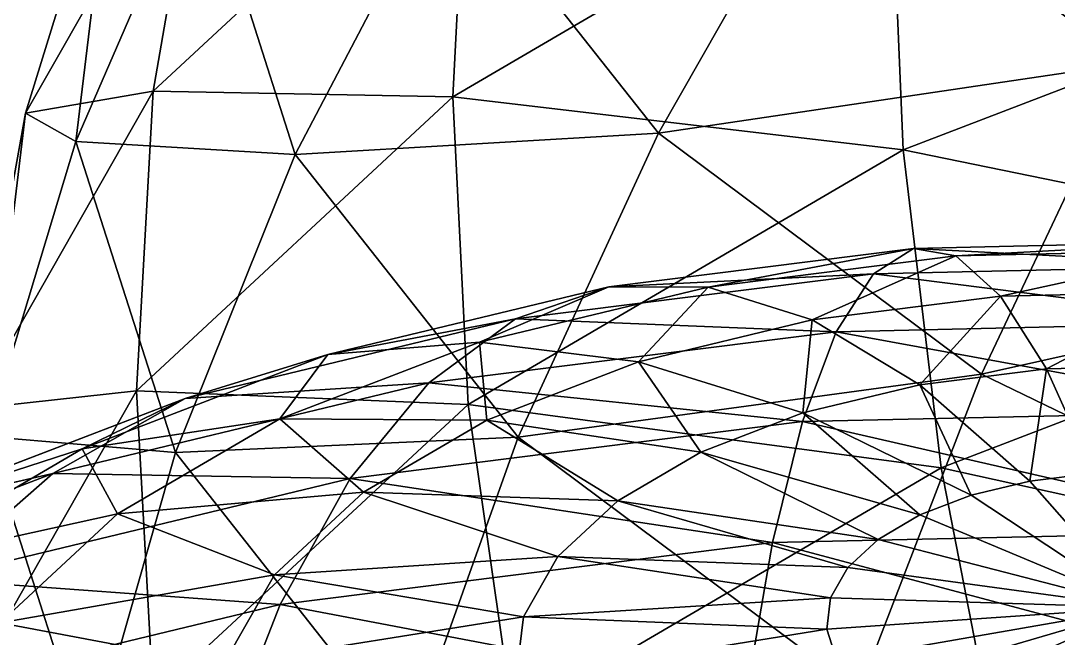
# Model space of a CAD drawing. Header units: metres. Extents: x -186 to 203, y -200 to 189.
# Drawn here: x -123.44 to -88.96, y 90.64 to 111.16 of the extents above; entities that cross this region are included whole.
import ezdxf

# ---------------------------------------------------------------- set-up
doc = ezdxf.new("R2010")
doc.units = ezdxf.units.M

msp = doc.modelspace()

# ---------------------------------------------------------------- linework, layer by layer
for points in [[(-96.65688, 117.23211, -703.48804), (-80.98385, 119.746124, -717.51025), (-86.62638, 109.74273, -717.1972), (-86.62628, 109.74283, -717.1971)], [(-117.36206, 118.46627, -614.2564), (-120.34868, 117.5954, -638.9987), (-123.28329, 108.086426, -633.2566), (-123.28319, 108.086525, -633.2565)], [(-119.03665, 108.82053, -608.2431), (-117.36206, 118.46627, -614.2564), (-123.28329, 108.086426, -633.2566), (-123.28319, 108.086525, -633.2565)], [(-108.571106, 118.54343, -590.44543), (-117.36206, 118.46627, -614.2564), (-119.03665, 108.82053, -608.2431), (-119.03655, 108.82063, -608.243)], [(-109.07371, 108.632675, -584.6551), (-108.571106, 118.54343, -590.44543), (-119.03665, 108.82053, -608.2431), (-119.03655, 108.82063, -608.243)], [(-94.54076, 117.14653, -569.07056), (-108.571106, 118.54343, -590.44543), (-109.07371, 108.632675, -584.6551), (-109.07361, 108.632774, -584.65497)], [(-123.28329, 108.086426, -633.2566), (-120.34868, 117.5954, -638.9987), (-121.60335, 107.1497, -658.11945), (-121.60325, 107.149796, -658.1193)], [(-120.34868, 117.5954, -638.9987), (-117.49054, 116.65595, -663.0914), (-121.60335, 107.1497, -658.11945), (-121.60325, 107.149796, -658.1193)], [(-109.27288, 116.34001, -685.02246), (-96.65688, 117.23211, -703.48804), (-102.24697, 107.42777, -701.3362), (-102.24687, 107.42787, -701.33606)], [(-102.24697, 107.42777, -701.3362), (-96.65688, 117.23211, -703.48804), (-86.62638, 109.74273, -717.1972), (-86.62628, 109.74283, -717.1971)], [(-94.11777, 106.872635, -563.9449), (-94.54076, 117.14653, -569.07056), (-109.07371, 108.632675, -584.6551), (-109.07361, 108.632774, -584.65497)], [(-76.30829, 113.71416, -551.4216), (-94.54076, 117.14653, -569.07056), (-94.11777, 106.872635, -563.9449), (-94.11767, 106.872734, -563.94476)], [(-121.60335, 107.1497, -658.11945), (-117.49054, 116.65595, -663.0914), (-114.31809, 106.7214, -681.2764), (-114.31799, 106.7215, -681.2763)], [(-117.49054, 116.65595, -663.0914), (-109.27288, 116.34001, -685.02246), (-114.31809, 106.7214, -681.2764), (-114.31799, 106.7215, -681.2763)], [(-114.31809, 106.7214, -681.2764), (-109.27288, 116.34001, -685.02246), (-102.24697, 107.42777, -701.3362), (-102.24687, 107.42787, -701.33606)], [(-75.33719, 103.0304, -547.30835), (-76.30829, 113.71416, -551.4216), (-94.11777, 106.872635, -563.9449), (-94.11767, 106.872734, -563.94476)], [(-102.24697, 107.42777, -701.3362), (-86.62638, 109.74273, -717.1972), (-91.50967, 99.410645, -716.0114), (-91.50957, 99.41074, -716.0113)], [(-91.50967, 99.410645, -716.0114), (-86.62638, 109.74273, -717.1972), (-73.56714, 103.41682, -728.77673), (-73.56704, 103.416916, -728.7766)], [(-119.03665, 108.82053, -608.2431), (-123.28329, 108.086426, -633.2566), (-125.057, 98.26692, -627.56134), (-125.0569, 98.26702, -627.5612)], [(-119.5969, 98.85623, -602.5507), (-119.03665, 108.82053, -608.2431), (-125.057, 98.26692, -627.56134), (-125.0569, 98.26702, -627.5612)], [(-109.07371, 108.632675, -584.6551), (-119.03665, 108.82053, -608.2431), (-119.5969, 98.85623, -602.5507), (-119.5968, 98.85633, -602.5506)], [(-108.571106, 98.40541, -579.44403), (-109.07371, 108.632675, -584.6551), (-119.5969, 98.85623, -602.5507), (-119.5968, 98.85633, -602.5506)], [(-94.11777, 106.872635, -563.9449), (-109.07371, 108.632675, -584.6551), (-108.571106, 98.40541, -579.44403), (-108.57101, 98.40551, -579.4439)], [(-125.057, 98.26692, -627.56134), (-123.28329, 108.086426, -633.2566), (-124.5737, 97.34318, -652.92194), (-124.5736, 97.34328, -652.9218)], [(-123.28329, 108.086426, -633.2566), (-121.60335, 107.1497, -658.11945), (-124.5737, 97.34318, -652.92194), (-124.5736, 97.34328, -652.9218)], [(-114.31809, 106.7214, -681.2764), (-102.24697, 107.42777, -701.3362), (-106.90666, 97.32014, -698.48535), (-106.90656, 97.32024, -698.4852)], [(-106.90666, 97.32014, -698.48535), (-102.24697, 107.42777, -701.3362), (-91.50967, 99.410645, -716.0114), (-91.50957, 99.41074, -716.0113)], [(-124.5737, 97.34318, -652.92194), (-121.60335, 107.1497, -658.11945), (-118.300644, 96.80722, -677.0512), (-118.300545, 96.80732, -677.0511)], [(-121.60335, 107.1497, -658.11945), (-114.31809, 106.7214, -681.2764), (-118.300644, 96.80722, -677.0512), (-118.300545, 96.80732, -677.0511)], [(-118.300644, 96.80722, -677.0512), (-114.31809, 106.7214, -681.2764), (-106.90666, 97.32014, -698.48535), (-106.90656, 97.32024, -698.4852)], [(-92.85345, 96.30152, -559.6255), (-94.11777, 106.872635, -563.9449), (-108.571106, 98.40541, -579.44403), (-108.57101, 98.40551, -579.4439)], [(-75.33719, 103.0304, -547.30835), (-94.11777, 106.872635, -563.9449), (-92.85345, 96.30152, -559.6255), (-92.85335, 96.30162, -559.62537)], [(-83.32825, 103.832664, -585.6329), (-92.36264, 103.34647, -596.43976), (-93.77475, 103.59611, -586.0659), (-93.77465, 103.59621, -586.0658)], [(-82.8233, 103.031, -575.20337), (-83.32825, 103.832664, -585.6329), (-93.77475, 103.59611, -586.0659), (-93.77465, 103.59621, -586.0658)], [(-83.32825, 103.832664, -585.6329), (-83.86469, 103.53891, -596.0875), (-92.36264, 103.34647, -596.43976), (-92.36254, 103.34657, -596.43964)], [(-93.77475, 103.59611, -586.0659), (-100.591446, 102.31118, -598.33484), (-103.89038, 102.32343, -588.3955), (-103.89028, 102.32353, -588.3954)], [(-95.103905, 102.7529, -575.7124), (-93.77475, 103.59611, -586.0659), (-103.89038, 102.32343, -588.3955), (-103.89028, 102.32353, -588.3954)], [(-93.77475, 103.59611, -586.0659), (-92.36264, 103.34647, -596.43976), (-100.591446, 102.31118, -598.33484), (-100.59135, 102.31128, -598.3347)], [(-82.8233, 103.031, -575.20337), (-93.77475, 103.59611, -586.0659), (-95.103905, 102.7529, -575.7124), (-95.103806, 102.753, -575.7123)], [(-83.86469, 103.53891, -596.0875), (-90.883064, 102.00674, -606.7203), (-92.36264, 103.34647, -596.43976), (-92.36254, 103.34657, -596.43964)], [(-83.86469, 103.53891, -596.0875), (-84.42677, 102.15293, -606.4527), (-90.883064, 102.00674, -606.7203), (-90.882965, 102.006836, -606.72015)], [(-92.36264, 103.34647, -596.43976), (-97.13487, 101.22017, -608.1601), (-100.591446, 102.31118, -598.33484), (-100.59135, 102.31128, -598.3347)], [(-92.36264, 103.34647, -596.43976), (-90.883064, 102.00674, -606.7203), (-97.13487, 101.22017, -608.1601), (-97.13477, 101.22027, -608.16)], [(-91.50967, 99.410645, -716.0114), (-73.56714, 103.41682, -728.77673), (-77.530174, 92.63897, -728.4069), (-77.530075, 92.63907, -728.4068)], [(-95.103905, 102.7529, -575.7124), (-103.89038, 102.32343, -588.3955), (-106.99555, 101.25678, -578.451), (-106.99545, 101.25688, -578.45087)], [(-96.335556, 100.826096, -565.4926), (-95.103905, 102.7529, -575.7124), (-106.99555, 101.25678, -578.451), (-106.99545, 101.25688, -578.45087)], [(-82.355415, 101.14266, -564.91315), (-95.103905, 102.7529, -575.7124), (-96.335556, 100.826096, -565.4926), (-96.33546, 100.826195, -565.4925)], [(-82.355415, 101.14266, -564.91315), (-82.8233, 103.031, -575.20337), (-95.103905, 102.7529, -575.7124), (-95.103806, 102.753, -575.7123)], [(-73.730515, 92.09151, -544.1837), (-75.33719, 103.0304, -547.30835), (-92.85345, 96.30152, -559.6255), (-92.85335, 96.30162, -559.62537)], [(-103.89038, 102.32343, -588.3955), (-108.19145, 100.47829, -601.68994), (-113.23305, 100.07026, -592.51996), (-113.23295, 100.07036, -592.51984)], [(-106.99555, 101.25678, -578.451), (-103.89038, 102.32343, -588.3955), (-113.23305, 100.07026, -592.51996), (-113.23295, 100.07036, -592.51984)], [(-103.89038, 102.32343, -588.3955), (-100.591446, 102.31118, -598.33484), (-108.19145, 100.47829, -601.68994), (-108.19135, 100.478386, -601.6898)], [(-100.591446, 102.31118, -598.33484), (-102.90895, 99.82764, -610.7091), (-108.19145, 100.47829, -601.68994), (-108.19135, 100.478386, -601.6898)], [(-100.591446, 102.31118, -598.33484), (-97.13487, 101.22017, -608.1601), (-102.90895, 99.82764, -610.7091), (-102.90885, 99.827736, -610.709)], [(-84.42677, 102.15293, -606.4527), (-89.35223, 99.591545, -616.79486), (-90.883064, 102.00674, -606.7203), (-90.882965, 102.006836, -606.72015)], [(-84.42677, 102.15293, -606.4527), (-85.00832, 99.68992, -616.6148), (-89.35223, 99.591545, -616.79486), (-89.35213, 99.591644, -616.79474)], [(-90.883064, 102.00674, -606.7203), (-93.55854, 99.06235, -617.76355), (-97.13487, 101.22017, -608.1601), (-97.13477, 101.22027, -608.16)], [(-90.883064, 102.00674, -606.7203), (-89.35223, 99.591545, -616.79486), (-93.55854, 99.06235, -617.76355), (-93.55844, 99.06245, -617.7634)], [(-106.99555, 101.25678, -578.451), (-113.23305, 100.07026, -592.51996), (-117.97851, 98.60802, -583.29956), (-117.97841, 98.608116, -583.29944)], [(-109.872925, 99.12292, -568.6102), (-106.99555, 101.25678, -578.451), (-117.97851, 98.60802, -583.29956), (-117.97841, 98.608116, -583.29944)], [(-96.335556, 100.826096, -565.4926), (-106.99555, 101.25678, -578.451), (-109.872925, 99.12292, -568.6102), (-109.872826, 99.12302, -568.6101)], [(-97.13487, 101.22017, -608.1601), (-97.44344, 98.12542, -619.4786), (-102.90895, 99.82764, -610.7091), (-102.90885, 99.827736, -610.709)], [(-97.13487, 101.22017, -608.1601), (-93.55854, 99.06235, -617.76355), (-97.44344, 98.12542, -619.4786), (-97.443344, 98.12552, -619.47845)], [(-81.92969, 98.18836, -554.875), (-82.355415, 101.14266, -564.91315), (-96.335556, 100.826096, -565.4926), (-96.33546, 100.826195, -565.4925)], [(-97.456215, 97.83678, -555.51855), (-96.335556, 100.826096, -565.4926), (-109.872925, 99.12292, -568.6102), (-109.872826, 99.12302, -568.6101)], [(-81.92969, 98.18836, -554.875), (-96.335556, 100.826096, -565.4926), (-97.456215, 97.83678, -555.51855), (-97.456116, 97.836876, -555.51843)], [(-108.19145, 100.47829, -601.68994), (-107.952965, 97.88998, -614.256), (-114.830505, 97.92789, -606.3584), (-114.83041, 97.927986, -606.3583)], [(-113.23305, 100.07026, -592.51996), (-108.19145, 100.47829, -601.68994), (-114.830505, 97.92789, -606.3584), (-114.83041, 97.927986, -606.3583)], [(-108.19145, 100.47829, -601.68994), (-102.90895, 99.82764, -610.7091), (-107.952965, 97.88998, -614.256), (-107.952866, 97.890076, -614.25586)], [(-113.23305, 100.07026, -592.51996), (-114.830505, 97.92789, -606.3584), (-121.394424, 96.93507, -598.25885), (-121.394325, 96.935165, -598.2587)], [(-117.97851, 98.60802, -583.29956), (-113.23305, 100.07026, -592.51996), (-121.394424, 96.93507, -598.25885), (-121.394325, 96.935165, -598.2587)], [(-102.90895, 99.82764, -610.7091), (-100.837135, 96.82173, -621.865), (-107.952965, 97.88998, -614.256), (-107.952866, 97.890076, -614.25586)], [(-102.90895, 99.82764, -610.7091), (-97.44344, 98.12542, -619.4786), (-100.837135, 96.82173, -621.865), (-100.837036, 96.82183, -621.86487)], [(-85.00832, 99.68992, -616.6148), (-87.786896, 96.1274, -626.5531), (-89.35223, 99.591545, -616.79486), (-89.35213, 99.591644, -616.79474)], [(-106.90666, 97.32014, -698.48535), (-91.50967, 99.410645, -716.0114), (-95.580185, 88.86309, -713.9658), (-95.580086, 88.86319, -713.9657)], [(-95.580185, 88.86309, -713.9658), (-91.50967, 99.410645, -716.0114), (-77.530174, 92.63897, -728.4069), (-77.530075, 92.63907, -728.4068)], [(-89.35223, 99.591545, -616.79486), (-89.901634, 95.86134, -627.0401), (-93.55854, 99.06235, -617.76355), (-93.55844, 99.06245, -617.7634)], [(-89.35223, 99.591545, -616.79486), (-87.786896, 96.1274, -626.5531), (-89.901634, 95.86134, -627.0401), (-89.901535, 95.86144, -627.04)], [(-109.872925, 99.12292, -568.6102), (-117.97851, 98.60802, -583.29956), (-122.375854, 96.10758, -574.12976), (-122.375755, 96.10768, -574.12964)], [(-112.49098, 95.945206, -558.9811), (-109.872925, 99.12292, -568.6102), (-122.375854, 96.10758, -574.12976), (-122.375755, 96.10768, -574.12964)], [(-97.456215, 97.83678, -555.51855), (-109.872925, 99.12292, -568.6102), (-112.49098, 95.945206, -558.9811), (-112.49088, 95.945305, -558.98096)], [(-93.55854, 99.06235, -617.76355), (-91.85479, 95.3903, -627.90234), (-97.44344, 98.12542, -619.4786), (-97.443344, 98.12552, -619.47845)], [(-93.55854, 99.06235, -617.76355), (-89.901634, 95.86134, -627.0401), (-91.85479, 95.3903, -627.90234), (-91.85469, 95.390396, -627.9022)], [(-119.5969, 98.85623, -602.5507), (-125.057, 98.26692, -627.56134), (-125.650406, 88.24449, -621.9754), (-125.65031, 88.24459, -621.9753)], [(-119.03665, 88.682526, -597.24164), (-119.5969, 98.85623, -602.5507), (-125.650406, 88.24449, -621.9754), (-125.65031, 88.24459, -621.9753)], [(-108.571106, 98.40541, -579.44403), (-119.5969, 98.85623, -602.5507), (-119.03665, 88.682526, -597.24164), (-119.03655, 88.682625, -597.2415)], [(-117.97851, 98.60802, -583.29956), (-121.394424, 96.93507, -598.25885), (-127.572784, 94.92237, -590.0461), (-127.572685, 94.92247, -590.04596)], [(-122.375854, 96.10758, -574.12976), (-117.97851, 98.60802, -583.29956), (-127.572784, 94.92237, -590.0461), (-127.572685, 94.92247, -590.04596)], [(-107.06882, 87.97371, -574.86945), (-108.571106, 98.40541, -579.44403), (-119.03665, 88.682526, -597.24164), (-119.03655, 88.682625, -597.2415)], [(-92.85345, 96.30152, -559.6255), (-108.571106, 98.40541, -579.44403), (-107.06882, 87.97371, -574.86945), (-107.06872, 87.97381, -574.8693)], [(-121.394424, 96.93507, -598.25885), (-114.830505, 97.92789, -606.3584), (-120.21846, 94.77146, -612.1362), (-120.21836, 94.77156, -612.1361)], [(-114.830505, 97.92789, -606.3584), (-112.04645, 95.49189, -618.6456), (-120.21846, 94.77146, -612.1362), (-120.21836, 94.77156, -612.1361)], [(-114.830505, 97.92789, -606.3584), (-107.952965, 97.88998, -614.256), (-112.04645, 95.49189, -618.6456), (-112.04635, 95.49199, -618.6455)], [(-97.44344, 98.12542, -619.4786), (-93.56098, 94.73486, -629.1021), (-100.837135, 96.82173, -621.865), (-100.837036, 96.82183, -621.86487)], [(-81.5508, 94.20048, -545.1989), (-81.92969, 98.18836, -554.875), (-97.456215, 97.83678, -555.51855), (-97.456116, 97.836876, -555.51843)], [(-97.44344, 98.12542, -619.4786), (-91.85479, 95.3903, -627.90234), (-93.56098, 94.73486, -629.1021), (-93.56088, 94.73496, -629.102)], [(-98.45359, 93.81772, -545.89954), (-97.456215, 97.83678, -555.51855), (-112.49098, 95.945206, -558.9811), (-112.49088, 95.945305, -558.98096)], [(-107.952965, 97.88998, -614.256), (-103.59129, 95.20826, -624.8184), (-112.04645, 95.49189, -618.6456), (-112.04635, 95.49199, -618.6455)], [(-107.952965, 97.88998, -614.256), (-100.837135, 96.82173, -621.865), (-103.59129, 95.20826, -624.8184), (-103.591194, 95.20836, -624.8183)], [(-81.5508, 94.20048, -545.1989), (-97.456215, 97.83678, -555.51855), (-98.45359, 93.81772, -545.89954), (-98.45349, 93.81782, -545.8994)], [(-126.36902, 87.343834, -647.5559), (-124.5737, 97.34318, -652.92194), (-121.17691, 86.706085, -672.393), (-121.17681, 86.706184, -672.3929)], [(-124.5737, 97.34318, -652.92194), (-118.300644, 96.80722, -677.0512), (-121.17691, 86.706085, -672.393), (-121.17681, 86.706184, -672.3929)], [(-118.300644, 96.80722, -677.0512), (-106.90666, 97.32014, -698.48535), (-110.58489, 87.019936, -694.9667), (-110.58479, 87.020035, -694.96655)], [(-110.58489, 87.019936, -694.9667), (-106.90666, 97.32014, -698.48535), (-95.580185, 88.86309, -713.9658), (-95.580086, 88.86319, -713.9657)], [(-121.394424, 96.93507, -598.25885), (-120.21846, 94.77146, -612.1362), (-128.01782, 93.05488, -605.3615), (-128.01772, 93.05498, -605.3614)], [(-127.572784, 94.92237, -590.0461), (-121.394424, 96.93507, -598.25885), (-128.01782, 93.05488, -605.3615), (-128.01772, 93.05498, -605.3614)], [(-121.17691, 86.706085, -672.393), (-118.300644, 96.80722, -677.0512), (-110.58489, 87.019936, -694.9667), (-110.58479, 87.020035, -694.96655)], [(-100.837135, 96.82173, -621.865), (-94.94564, 93.92368, -630.587), (-103.59129, 95.20826, -624.8184), (-103.591194, 95.20836, -624.8183)], [(-100.837135, 96.82173, -621.865), (-93.56098, 94.73486, -629.1021), (-94.94564, 93.92368, -630.587), (-94.94554, 93.92378, -630.58685)], [(-90.76164, 85.54899, -556.15967), (-92.85345, 96.30152, -559.6255), (-107.06882, 87.97371, -574.86945), (-107.06872, 87.97381, -574.8693)], [(-73.730515, 92.09151, -544.1837), (-92.85345, 96.30152, -559.6255), (-90.76164, 85.54899, -556.15967), (-90.76154, 85.54909, -556.15955)], [(-122.375854, 96.10758, -574.12976), (-127.572784, 94.92237, -590.0461), (-133.29791, 91.91187, -581.81), (-133.2978, 91.91197, -581.8099)], [(-126.376884, 92.596344, -565.1111), (-122.375854, 96.10758, -574.12976), (-133.29791, 91.91187, -581.81), (-133.2978, 91.91197, -581.8099)], [(-112.49098, 95.945206, -558.9811), (-122.375854, 96.10758, -574.12976), (-126.376884, 92.596344, -565.1111), (-126.376785, 92.59644, -565.11096)], [(-114.82103, 91.75849, -549.66895), (-112.49098, 95.945206, -558.9811), (-126.376884, 92.596344, -565.1111), (-126.376785, 92.59644, -565.11096)], [(-98.45359, 93.81772, -545.89954), (-112.49098, 95.945206, -558.9811), (-114.82103, 91.75849, -549.66895), (-114.82093, 91.75859, -549.6688)], [(-89.901634, 95.86134, -627.0401), (-86.20422, 91.65224, -635.888), (-91.85479, 95.3903, -627.90234), (-91.85469, 95.390396, -627.9022)], [(-87.786896, 96.1274, -626.5531), (-86.20422, 91.65224, -635.888), (-89.901634, 95.86134, -627.0401), (-89.901535, 95.86144, -627.04)], [(-120.21846, 94.77146, -612.1362), (-112.04645, 95.49189, -618.6456), (-115.0105, 92.73817, -623.6863), (-115.0104, 92.738266, -623.68616)], [(-112.04645, 95.49189, -618.6456), (-105.585556, 93.355515, -628.20984), (-115.0105, 92.73817, -623.6863), (-115.0104, 92.738266, -623.68616)], [(-112.04645, 95.49189, -618.6456), (-103.59129, 95.20826, -624.8184), (-105.585556, 93.355515, -628.20984), (-105.58546, 93.35561, -628.2097)], [(-103.59129, 95.20826, -624.8184), (-95.94827, 92.9922, -632.292), (-105.585556, 93.355515, -628.20984), (-105.58546, 93.35561, -628.2097)], [(-103.59129, 95.20826, -624.8184), (-94.94564, 93.92368, -630.587), (-95.94827, 92.9922, -632.292), (-95.94817, 92.9923, -632.2919)], [(-91.85479, 95.3903, -627.90234), (-86.20422, 91.65224, -635.888), (-93.56098, 94.73486, -629.1021), (-93.56088, 94.73496, -629.102)], [(-128.01782, 93.05488, -605.3615), (-120.21846, 94.77146, -612.1362), (-124.11983, 91.14694, -618.7709), (-124.11973, 91.14704, -618.77075)], [(-120.21846, 94.77146, -612.1362), (-115.0105, 92.73817, -623.6863), (-124.11983, 91.14694, -618.7709), (-124.11973, 91.14704, -618.77075)], [(-93.56098, 94.73486, -629.1021), (-86.20422, 91.65224, -635.888), (-94.94564, 93.92368, -630.587), (-94.94554, 93.92378, -630.58685)], [(-81.222885, 89.22267, -535.9909), (-81.5508, 94.20048, -545.1989), (-98.45359, 93.81772, -545.89954), (-98.45349, 93.81782, -545.8994)], [(-99.31676, 88.81295, -536.7409), (-98.45359, 93.81772, -545.89954), (-114.82103, 91.75849, -549.66895), (-114.82093, 91.75859, -549.6688)], [(-81.222885, 89.22267, -535.9909), (-98.45359, 93.81772, -545.89954), (-99.31676, 88.81295, -536.7409), (-99.31666, 88.81305, -536.7408)], [(-94.94564, 93.92368, -630.587), (-86.20422, 91.65224, -635.888), (-95.94827, 92.9922, -632.292), (-95.94817, 92.9923, -632.2919)], [(-115.0105, 92.73817, -623.6863), (-105.585556, 93.355515, -628.20984), (-106.732765, 91.34447, -631.89105), (-106.732666, 91.34457, -631.8909)], [(-105.585556, 93.355515, -628.20984), (-96.52503, 91.98114, -634.14276), (-106.732765, 91.34447, -631.89105), (-106.732666, 91.34457, -631.8909)], [(-105.585556, 93.355515, -628.20984), (-95.94827, 92.9922, -632.292), (-96.52503, 91.98114, -634.14276), (-96.52493, 91.98124, -634.14264)], [(-95.94827, 92.9922, -632.292), (-86.20422, 91.65224, -635.888), (-96.52503, 91.98114, -634.14276), (-96.52493, 91.98124, -634.14264)], [(-114.82103, 91.75849, -549.66895), (-126.376884, 92.596344, -565.1111), (-129.93777, 88.11278, -556.34235), (-129.93767, 88.11288, -556.3422)], [(-124.11983, 91.14694, -618.7709), (-115.0105, 92.73817, -623.6863), (-116.715576, 89.749176, -629.1576), (-116.71548, 89.749275, -629.1575)], [(-115.0105, 92.73817, -623.6863), (-106.732765, 91.34447, -631.89105), (-116.715576, 89.749176, -629.1576), (-116.71548, 89.749275, -629.1575)], [(-95.580185, 88.86309, -713.9658), (-77.530174, 92.63897, -728.4069), (-80.833626, 81.71985, -727.04144), (-80.83353, 81.71995, -727.0413)], [(-71.505875, 81.01733, -542.08185), (-73.730515, 92.09151, -544.1837), (-90.76164, 85.54899, -556.15967), (-90.76154, 85.54909, -556.15955)], [(-116.837555, 86.608604, -540.77594), (-114.82103, 91.75849, -549.66895), (-129.93777, 88.11278, -556.34235), (-129.93767, 88.11288, -556.3422)], [(-99.31676, 88.81295, -536.7409), (-114.82103, 91.75849, -549.66895), (-116.837555, 86.608604, -540.77594), (-116.837456, 86.6087, -540.7758)], [(-106.732765, 91.34447, -631.89105), (-96.52503, 91.98114, -634.14276), (-96.65073, 90.934685, -636.0583), (-96.65063, 90.934784, -636.05817)], [(-96.52503, 91.98114, -634.14276), (-86.20422, 91.65224, -635.888), (-96.65073, 90.934685, -636.0583), (-96.65063, 90.934784, -636.05817)], [(-96.65073, 90.934685, -636.0583), (-86.20422, 91.65224, -635.888), (-96.31986, 89.89857, -637.9549), (-96.31976, 89.89867, -637.9548)], [(-96.31986, 89.89857, -637.9549), (-86.20422, 91.65224, -635.888), (-95.54689, 88.91807, -639.74963), (-95.54679, 88.91817, -639.7495)], [(-95.54689, 88.91807, -639.74963), (-86.20422, 91.65224, -635.888), (-94.3656, 88.03605, -641.3642), (-94.3655, 88.03615, -641.3641)], [(-94.3656, 88.03605, -641.3642), (-86.20422, 91.65224, -635.888), (-92.82762, 87.29105, -642.7279), (-92.82752, 87.29115, -642.7278)], [(-92.82762, 87.29105, -642.7279), (-86.20422, 91.65224, -635.888), (-91.00017, 86.71563, -643.7812), (-91.00007, 86.71573, -643.78107)], [(-91.00017, 86.71563, -643.7812), (-86.20422, 91.65224, -635.888), (-88.963104, 86.334946, -644.478), (-88.963005, 86.335045, -644.4779)], [(-88.963104, 86.334946, -644.478), (-86.20422, 91.65224, -635.888), (-86.805466, 86.165634, -644.78796), (-86.80537, 86.16573, -644.78784)], [(-124.11983, 91.14694, -618.7709), (-116.715576, 89.749176, -629.1576), (-126.364105, 87.212746, -625.97235), (-126.364006, 87.212845, -625.9722)], [(-116.715576, 89.749176, -629.1576), (-106.732765, 91.34447, -631.89105), (-106.98277, 89.26301, -635.7011), (-106.98267, 89.26311, -635.701)], [(-106.732765, 91.34447, -631.89105), (-96.65073, 90.934685, -636.0583), (-106.98277, 89.26301, -635.7011), (-106.98267, 89.26311, -635.701)], [(-106.98277, 89.26301, -635.7011), (-96.65073, 90.934685, -636.0583), (-96.31986, 89.89857, -637.9549), (-96.31976, 89.89867, -637.9548)]]:
    msp.add_3dface(points)

doc.saveas('drawing.dxf')
